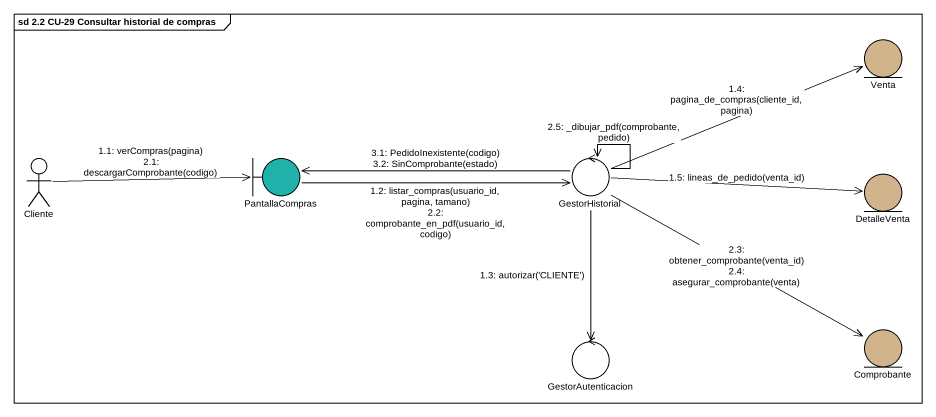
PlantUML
@startuml
mainframe sd 2.2 CU-29 Consultar historial de compras
entity Venta #D2B48C
actor Cliente
boundary PantallaCompras #20B2AA
control GestorHistorial
entity DetalleVenta #D2B48C
control GestorAutenticacion
entity Comprobante #D2B48C
Cliente -right-> PantallaCompras : 1.1: verCompras(pagina)\n2.1: descargarComprobante(codigo)
PantallaCompras -right-> GestorHistorial : 1.2: listar_compras(usuario_id, pagina, tamano)\n2.2: comprobante_en_pdf(usuario_id, codigo)
GestorHistorial --> GestorAutenticacion : 1.3: autorizar('CLIENTE')
GestorHistorial -right-> Venta : 1.4: pagina_de_compras(cliente_id, pagina)
GestorHistorial -right-> DetalleVenta : 1.5: lineas_de_pedido(venta_id)
GestorHistorial -right-> Comprobante : 2.3: obtener_comprobante(venta_id)\n2.4: asegurar_comprobante(venta)
GestorHistorial --> GestorHistorial : 2.5: _dibujar_pdf(comprobante, pedido)
GestorHistorial -left-> PantallaCompras : 3.1: PedidoInexistente(codigo)\n3.2: SinComprobante(estado)
@enduml
